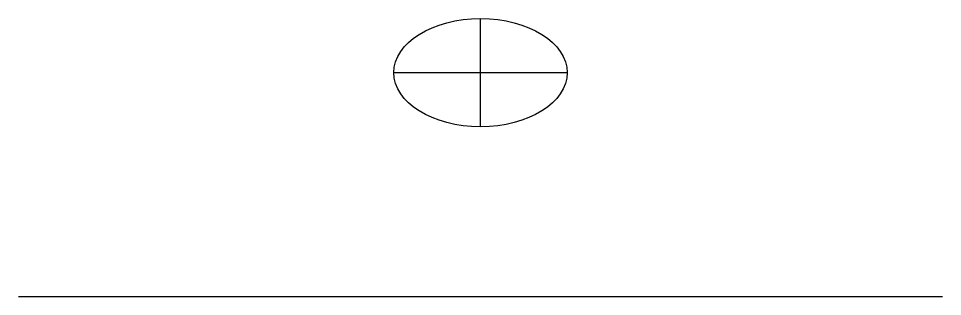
# Model space of a CAD drawing. Header units: millimetres. Extents: x -32 to 32, y -27 to -7.8.
import ezdxf

# ---------------------------------------------------------------- set-up
doc = ezdxf.new("R2010")
doc.units = ezdxf.units.MM
doc.layers.get('0').update_dxf_attribs({"linetype": 'CONTINUOUS'})

msp = doc.modelspace()

# ---------------------------------------------------------------- linework, layer by layer
for p, q in [((0, -15.25), (0, -7.75)), ((-6, -11.5), (6, -11.5)), ((-32, -27), (32, -27))]:
    msp.add_line(p, q)
msp.add_ellipse((0, -11.5), major_axis=(6, 0), ratio=0.625)

doc.saveas('drawing.dxf')
